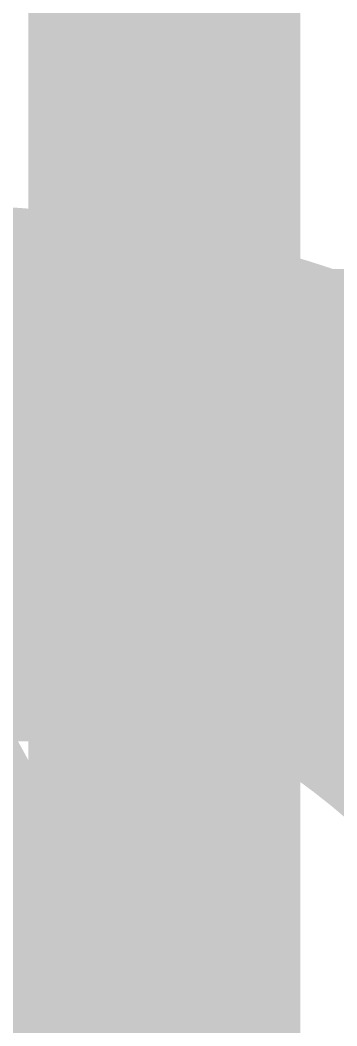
# Model space of a CAD drawing. Extents: x 0 to 196, y 0 to 139.
# Drawn here: x 112.9627 to 113.1106, y 75.3384 to 75.8082 of the extents above; entities that cross this region are included whole.
import ezdxf
from ezdxf.enums import TextEntityAlignment as Align

# ---------------------------------------------------------------- set-up
doc = ezdxf.new("R2010")
doc.units = 0
doc.layers.add('COND', color=80, linetype='CONTINUOUS')
doc.layers.add('TEXT', color=142, linetype='CONTINUOUS')

msp = doc.modelspace()

# ---------------------------------------------------------------- hatches: boundary and pattern name
at = {"layer": 'COND'}
msp.add_hatch(color=256, dxfattribs=at).paths.add_polyline_path([(119.3351, 78.7849, -0.19893), (119.38, 78.8035, -0.414214), (119.4435, 78.74, -0.19893), (119.4249, 78.6951), (118.1549, 77.4251, -0.19893), (118.11, 77.4065), (113.9453, 77.4065), (113.0935, 76.5547), (113.0935, 73.66, -1), (112.9665, 73.66), (112.9665, 76.581, -0.19893), (112.9851, 76.6259), (113.8741, 77.5149, -0.19893), (113.919, 77.5335), (118.0837, 77.5335)], flags=0)

# ---------------------------------------------------------------- texts
at = {"layer": 'TEXT'}
for s, p in [('B12', (110.78, 73.66)), ('B9', (112.01, 73.66)), ('A5', (113.03, 73.66)), ('B5', (114.03, 73.66))]:
    msp.add_text(s, height=2.032, dxfattribs=at).set_placement(p, align=Align.CENTER)

doc.saveas('drawing.dxf')
